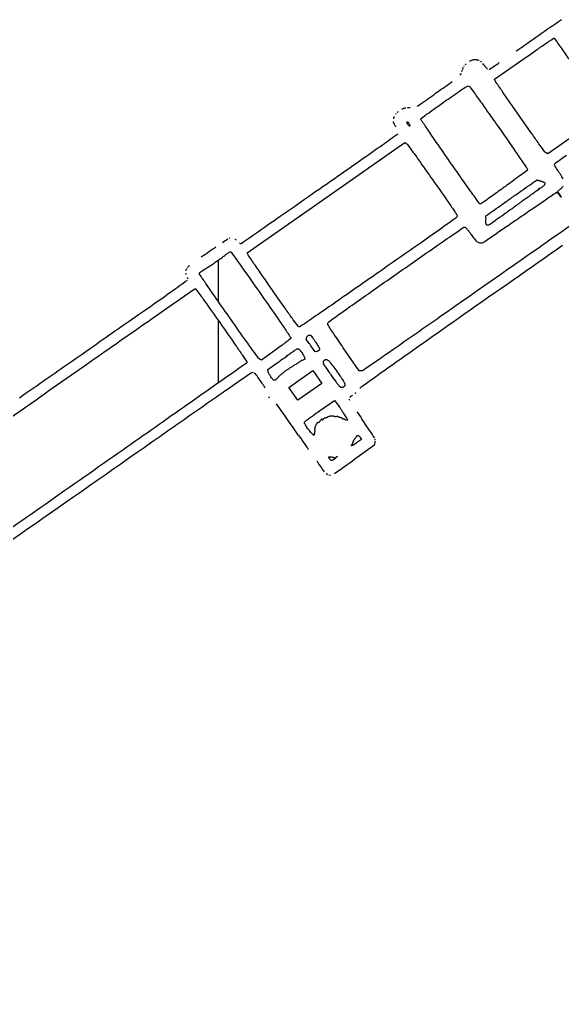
# Model space of a CAD drawing. Header units: metres. Extents: x 26.3 to 44.2, y 14.4 to 19.6.
# Drawn here: x 34.0247 to 34.1584, y 15.413 to 15.6517 of the extents above; entities that cross this region are included whole.
import ezdxf

# ---------------------------------------------------------------- set-up
doc = ezdxf.new("R2010")
doc.units = ezdxf.units.M
doc.header["$MEASUREMENT"] = 0
doc.layers.add('hatching', color=51, linetype='Continuous')
doc.layers.add('Suspensions', color=6, linetype='Continuous')
pattern_1 = [(45, (7.174995, 5.8707), (-0.026516504, 0.026516504), []), (45, (7.192673, 5.8707), (-0.026516504, 0.026516504), [])]

msp = doc.modelspace()

# ---------------------------------------------------------------- hatches: boundary and pattern name
at = {"layer": 'hatching'}
h = msp.add_hatch(dxfattribs=at)
h.set_pattern_fill('ANSI32', color=51, scale=0.1)
h.set_pattern_definition(pattern_1)
h.paths.add_polyline_path([(34.83015, 15.5686), (34.47668, 15.21514), (33.99135, 15.21514), (33.85718, 15.40428, 0.000349), (33.85296, 15.40138, 0.00041), (33.84795, 15.39792, 0.00034), (33.84263, 15.39425, 0.000464), (33.83572, 15.38945, 0.002575), (33.83202, 15.38684, 0.00077), (33.82947, 15.38503, 0.257218), (33.82937, 15.38482, 0.124229), (33.82942, 15.38466, 0.002462), (33.82987, 15.38394, 0.005713), (33.83041, 15.3831, 0.003785), (33.83105, 15.38216, -0.002604), (33.83201, 15.38074, -0.02752), (33.83259, 15.37972, -0.167806), (33.83269, 15.37904, -0.044151), (33.83253, 15.37847, -0.071581), (33.8322, 15.37785, -0.042113), (33.83158, 15.37727, -0.014497), (33.83072, 15.37662, -0.001785), (33.82878, 15.37526, -0.003366), (33.82744, 15.37434, -0.005676), (33.8263, 15.37359, -0.004408), (33.82518, 15.37288, -0.052535), (33.82476, 15.37285, 0.154158), (33.82537, 15.373, 0.003654), (33.8263, 15.37359, 0.005676), (33.82744, 15.37434, 0.003366), (33.82878, 15.37526, 0.001785), (33.83072, 15.37662, 0.014497), (33.83158, 15.37727, 0.032585), (33.83207, 15.37771, 0.087625), (33.83245, 15.37826, 0.031217), (33.8326, 15.37869, 0.022368), (33.83268, 15.37898, 0.046097), (33.8327, 15.37922, 0.126763), (33.83261, 15.37973, 0.027544), (33.83201, 15.38074, 0.002604), (33.83105, 15.38216, -0.003785), (33.83041, 15.3831, -0.005713), (33.82987, 15.38394, -0.003245), (33.82928, 15.38489, -0.000828), (33.83202, 15.38684, -0.002575), (33.83572, 15.38945, -0.000473), (33.84277, 15.39434, -0.000331), (33.84795, 15.39792, -0.00041), (33.85296, 15.40138, -0.000349), (33.85718, 15.40428), (33.86847, 15.41204, 0.000296), (33.87694, 15.41791, 0.000215), (33.88635, 15.42445, -0.000067), (33.89608, 15.43121, -0.000075), (33.90545, 15.43773, -0.000069), (33.91345, 15.44329, -0.000393), (33.9177, 15.44623, 0.000561), (33.92153, 15.44889, 0.000163), (33.92716, 15.4528, 0.000174), (33.93391, 15.4575, 0.000183), (33.94027, 15.46195, -0.000484), (33.94806, 15.46738, -0.002093), (33.95271, 15.47058, -0.002791), (33.95577, 15.47264, -0.020457), (33.95727, 15.47356, -0.005695), (33.95829, 15.47411, -0.005141), (33.95921, 15.47457, 0.14891), (33.95941, 15.47461, 0.004081), (33.95986, 15.47484, 0.007079), (33.96039, 15.47513, 0.004925), (33.96098, 15.47547, -0.002707), (33.96159, 15.47583, -0.003141), (33.96217, 15.47616, -0.003528), (33.9628, 15.47651, 0.002296), (33.9631, 15.47665, 0.00183), (33.96358, 15.47687, 0.002025), (33.96385, 15.477, -0.00681), (33.96453, 15.4773, 0.029811), (33.96478, 15.47742, 0.007394), (33.96546, 15.4778, 0.005445), (33.96608, 15.47816, -0.003303), (33.96659, 15.47847, -0.002022), (33.9672, 15.47883, -0.002844), (33.96805, 15.47932, -0.002719), (33.96881, 15.47973, -0.001098), (33.96939, 15.48004, -0.001743), (33.97031, 15.48053, 0.005805), (33.97096, 15.48088, 0.001859), (33.97165, 15.48125, 0.001853), (33.97239, 15.48166, 0.002362), (33.97306, 15.48204, -0.000651), (33.97375, 15.48244, -0.000439), (33.97454, 15.48289, -0.000442), (33.97531, 15.48332, -0.000876), (33.97592, 15.48367, 0.000921), (33.97648, 15.48398, 0.000703), (33.97709, 15.48433, 0.000706), (33.97766, 15.48466, 0.002317), (33.97826, 15.485, -0.001618), (33.97909, 15.48547, -0.001109), (33.9797, 15.48582, -0.00146), (33.98026, 15.48613, 0.009709), (33.98079, 15.48643, 0.01004), (33.9813, 15.48675, 0.009817), (33.98172, 15.48704, 0.042259), (33.98196, 15.48724, 0.046075), (33.98233, 15.48769, 0.026737), (33.98246, 15.48787, -0.024617), (33.98216, 15.48747, -0.038479), (33.98183, 15.48712, -0.012225), (33.9813, 15.48675, -0.01004), (33.98079, 15.48643, -0.009709), (33.98026, 15.48613, 0.00146), (33.9797, 15.48582, 0.001109), (33.97909, 15.48547, 0.001109), (33.97852, 15.48515, 0.003499), (33.97795, 15.48482, -0.001055), (33.97709, 15.48433, -0.000703), (33.97648, 15.48398, -0.000921), (33.97592, 15.48367, 0.000876), (33.97531, 15.48332, 0.000429), (33.97456, 15.4829, 0.000452), (33.97375, 15.48244, 0.000651), (33.97306, 15.48204, -0.002362), (33.97239, 15.48166, -0.001853), (33.97165, 15.48125, -0.002671), (33.97066, 15.48071, 0.002826), (33.96997, 15.48035, 0.001076), (33.96941, 15.48005, 0.001124), (33.96881, 15.47973, 0.00179), (33.96831, 15.47946, 0.003609), (33.96781, 15.47918, 0.001992), (33.96721, 15.47884, 0.002056), (33.96659, 15.47847, 0.003303), (33.96608, 15.47816, -0.005445), (33.96546, 15.4778, -0.008579), (33.96467, 15.47736, 0.011278), (33.96423, 15.47717, 0.005454), (33.96391, 15.47702, -0.002923), (33.96313, 15.47666, -0.00163), (33.96292, 15.47656, 0.018769), (33.96267, 15.47644, 0.002802), (33.96217, 15.47616, 0.003141), (33.96159, 15.47583, 0.002707), (33.96098, 15.47547, -0.006998), (33.96014, 15.47499, -0.007297), (33.95933, 15.47457, 0.141926), (33.95914, 15.47453, 0.00296), (33.9586, 15.47427, 0.005802), (33.95798, 15.47394, 0.003957), (33.95727, 15.47356, 0.020457), (33.95577, 15.47264, 0.002791), (33.95271, 15.47058, 0.002093), (33.94806, 15.46738, 0.000484), (33.94027, 15.46195, -0.000187), (33.93377, 15.45741, -0.000166), (33.92737, 15.45295, -0.000169), (33.92153, 15.44889, -0.000561), (33.9177, 15.44623, 0.000393), (33.91345, 15.44329, 0.000069), (33.90545, 15.43773, 0.000075), (33.89608, 15.43121, 0.000067), (33.88635, 15.42445, -0.000215), (33.87694, 15.41791, -0.000297), (33.86844, 15.41202, -0.000078), (33.86543, 15.40993), (33.99482, 15.22514), (34.47387, 15.22514), (34.82675, 15.57801, 0.000071), (34.8223, 15.5903, 0.001775), (34.81945, 15.59806, 0.0008), (34.81772, 15.60271, 0.341344), (34.8174, 15.60292, 0.014889), (34.81706, 15.60288, -0.028309), (34.81764, 15.60293, -0.000838), (34.81945, 15.59806, -0.001775), (34.8223, 15.5903, -0.000126)])
h = msp.add_hatch(dxfattribs=at)
h.set_pattern_fill('ANSI32', color=256, scale=0.1)
h.set_pattern_definition(pattern_1)
h.paths.add_polyline_path([(34.83015, 15.5686), (34.47668, 15.21514), (33.99135, 15.21514), (33.85718, 15.40428, 0.000349), (33.85296, 15.40138, 0.00041), (33.84795, 15.39792, 0.00034), (33.84263, 15.39425, 0.000464), (33.83572, 15.38945, 0.002575), (33.83202, 15.38684, 0.00077), (33.82947, 15.38503, 0.257218), (33.82937, 15.38482, 0.124229), (33.82942, 15.38466, 0.002462), (33.82987, 15.38394, 0.005713), (33.83041, 15.3831, 0.003785), (33.83105, 15.38216, -0.002604), (33.83201, 15.38074, -0.019156), (33.83244, 15.38004, -0.052985), (33.83269, 15.37946, -0.094503), (33.83268, 15.37898, -0.039356), (33.83253, 15.37847, -0.071581), (33.8322, 15.37785, -0.042113), (33.83158, 15.37727, -0.014497), (33.83072, 15.37662, -0.001785), (33.82878, 15.37526, -0.003366), (33.82744, 15.37434, -0.005676), (33.8263, 15.37359, -0.004408), (33.82518, 15.37288, -0.052535), (33.82476, 15.37285, 0.154158), (33.82537, 15.373, 0.003654), (33.8263, 15.37359, 0.005676), (33.82744, 15.37434, 0.003366), (33.82878, 15.37526, 0.001785), (33.83072, 15.37662, 0.014497), (33.83158, 15.37727, 0.032585), (33.83207, 15.37771, 0.087625), (33.83245, 15.37826, 0.031217), (33.8326, 15.37869, 0.022368), (33.83268, 15.37898, 0.046097), (33.8327, 15.37922, 0.091597), (33.83264, 15.37959, 0.041737), (33.83244, 15.38004, 0.019156), (33.83201, 15.38074, 0.002604), (33.83105, 15.38216, -0.003785), (33.83041, 15.3831, -0.005713), (33.82987, 15.38394, -0.003245), (33.82928, 15.38489, -0.000828), (33.83202, 15.38684, -0.002575), (33.83572, 15.38945, -0.000473), (33.84277, 15.39434, -0.000331), (33.84795, 15.39792, -0.00041), (33.85296, 15.40138, -0.000349), (33.85718, 15.40428), (33.86847, 15.41204, 0.000296), (33.87694, 15.41791, 0.000215), (33.88635, 15.42445, -0.000067), (33.89608, 15.43121, -0.000075), (33.90545, 15.43773, -0.000069), (33.91345, 15.44329, -0.000393), (33.9177, 15.44623, 0.000561), (33.92153, 15.44889, 0.000163), (33.92716, 15.4528, 0.000174), (33.93391, 15.4575, 0.000183), (33.94027, 15.46195, -0.000484), (33.94806, 15.46738, -0.002093), (33.95271, 15.47058, -0.002791), (33.95577, 15.47264, -0.020457), (33.95727, 15.47356, -0.003957), (33.95798, 15.47394, -0.005802), (33.9586, 15.47427, -0.003387), (33.95921, 15.47457, 0.14891), (33.95941, 15.47461, 0.004081), (33.95986, 15.47484, 0.007079), (33.96039, 15.47513, 0.004925), (33.96098, 15.47547, -0.002707), (33.96159, 15.47583, -0.003141), (33.96217, 15.47616, -0.003528), (33.9628, 15.47651, 0.002296), (33.9631, 15.47665, 0.00183), (33.96358, 15.47687, 0.002025), (33.96385, 15.477, -0.005508), (33.9644, 15.47725, -0.004439), (33.96458, 15.47732, 0.024621), (33.96478, 15.47742, 0.004188), (33.96517, 15.47763, 0.004588), (33.96562, 15.47789, 0.004064), (33.96608, 15.47816, -0.003303), (33.96659, 15.47847, -0.002022), (33.9672, 15.47883, -0.002844), (33.96805, 15.47932, -0.002719), (33.96881, 15.47973, -0.001098), (33.96939, 15.48004, -0.001102), (33.96997, 15.48035, -0.001969), (33.97045, 15.4806, 0.004556), (33.97096, 15.48088, 0.001859), (33.97165, 15.48125, 0.001853), (33.97239, 15.48166, 0.002362), (33.97306, 15.48204, -0.000651), (33.97375, 15.48244, -0.000439), (33.97454, 15.48289, -0.000442), (33.97531, 15.48332, -0.000876), (33.97592, 15.48367, 0.000921), (33.97648, 15.48398, 0.000703), (33.97709, 15.48433, 0.000706), (33.97766, 15.48466, 0.002317), (33.97826, 15.485, -0.001618), (33.97909, 15.48547, -0.001109), (33.9797, 15.48582, -0.00146), (33.98026, 15.48613, 0.009709), (33.98079, 15.48643, 0.01004), (33.9813, 15.48675, 0.009817), (33.98172, 15.48704, 0.054555), (33.98202, 15.48731, 0.020847), (33.9823, 15.48765, 0.013446), (33.98246, 15.48787, 0.025914), (33.98258, 15.48806, 0.032694), (33.98266, 15.48824, 0.060645), (33.98276, 15.48864, 0.064017), (33.98276, 15.48878, 0.063014), (33.98272, 15.48895, 0.018432), (33.98247, 15.48951, 0.012731), (33.98221, 15.49001, -0.017718), (33.98189, 15.49068, -0.156176), (33.98182, 15.49123, -0.025958), (33.98217, 15.49159, -0.016444), (33.98245, 15.49183, -0.014998), (33.98276, 15.49206, 0.013397), (33.98318, 15.49237, 0.063175), (33.98339, 15.49259, 0.069112), (33.98352, 15.49293, -0.148919), (33.98339, 15.49259, -0.063174), (33.98318, 15.49237, -0.013397), (33.98276, 15.49206, 0.014998), (33.98245, 15.49183, 0.016444), (33.98217, 15.49159, 0.016063), (33.98195, 15.49138, 0.075491), (33.98184, 15.49123, 0.174615), (33.9818, 15.49097, 0.061513), (33.98197, 15.49048, 0.012602), (33.98221, 15.49001, -0.01273), (33.98247, 15.48951, -0.023292), (33.98278, 15.4888, -0.053069), (33.98272, 15.48845, -0.067368), (33.98258, 15.48806, -0.025916), (33.98246, 15.48787, -0.024617), (33.98216, 15.48747, -0.038479), (33.98183, 15.48712, -0.012225), (33.9813, 15.48675, -0.01004), (33.98079, 15.48643, -0.009709), (33.98026, 15.48613, 0.00146), (33.9797, 15.48582, 0.001109), (33.97909, 15.48547, 0.001109), (33.97852, 15.48515, 0.002611), (33.97809, 15.48491, -0.001665), (33.97766, 15.48466, -0.000706), (33.97709, 15.48433, -0.000703), (33.97648, 15.48398, -0.000921), (33.97592, 15.48367, 0.000876), (33.97531, 15.48332, 0.000429), (33.97456, 15.4829, 0.000452), (33.97375, 15.48244, 0.000651), (33.97306, 15.48204, -0.002362), (33.97239, 15.48166, -0.001853), (33.97165, 15.48125, -0.001859), (33.97096, 15.48088, -0.004556), (33.97045, 15.4806, 0.001969), (33.96997, 15.48035, 0.001076), (33.96941, 15.48005, 0.001124), (33.96881, 15.47973, 0.00179), (33.96831, 15.47946, 0.003609), (33.96781, 15.47918, 0.001992), (33.96721, 15.47884, 0.002056), (33.96659, 15.47847, 0.003303), (33.96608, 15.47816, -0.004064), (33.96562, 15.47789, -0.004588), (33.96517, 15.47763, -0.005373), (33.96467, 15.47736, 0.011278), (33.96423, 15.47717, 0.005502), (33.96391, 15.47702, -0.002942), (33.96419, 15.47715, 0.002194), (33.96397, 15.47705, 0.004251), (33.96372, 15.47694, -0.002226), (33.96313, 15.47666, -0.00163), (33.96292, 15.47656, 0.018769), (33.96267, 15.47644, 0.002802), (33.96217, 15.47616, 0.003141), (33.96159, 15.47583, 0.002707), (33.96098, 15.47547, -0.006998), (33.96014, 15.47499, -0.007297), (33.95933, 15.47457, 0.141926), (33.95914, 15.47453, 0.00296), (33.9586, 15.47427, 0.005802), (33.95798, 15.47394, 0.003957), (33.95727, 15.47356, 0.020457), (33.95577, 15.47264, 0.002791), (33.95271, 15.47058, 0.002093), (33.94806, 15.46738, 0.000484), (33.94027, 15.46195, -0.000187), (33.93377, 15.45741, -0.000166), (33.92737, 15.45295, -0.000169), (33.92153, 15.44889, -0.000561), (33.9177, 15.44623, 0.000393), (33.91345, 15.44329, 0.000069), (33.90545, 15.43773, 0.000075), (33.89608, 15.43121, 0.000067), (33.88635, 15.42445, -0.000215), (33.87694, 15.41791, -0.000297), (33.86844, 15.41202, -0.000078), (33.86543, 15.40993), (33.99482, 15.22514), (34.47387, 15.22514), (34.82675, 15.57801, 0.000071), (34.8223, 15.5903, 0.001775), (34.81945, 15.59806, 0.0008), (34.81772, 15.60271, 0.338113), (34.81741, 15.60292, 0.016932), (34.81706, 15.60288, 0.018641), (34.81668, 15.60281, -0.026375), (34.81728, 15.60291, -0.087993), (34.81766, 15.60288, -0.000829), (34.81945, 15.59806, -0.001775), (34.8223, 15.5903, -0.000126)])
h = msp.add_hatch(dxfattribs=at)
h.set_pattern_fill('ANSI32', color=51, scale=0.1)
h.set_pattern_definition(pattern_1)
h.paths.add_polyline_path([(34.83015, 15.5686), (34.47668, 15.21514), (33.99135, 15.21514), (33.85718, 15.40428), (33.86847, 15.41204, 0.000296), (33.87694, 15.41791, 0.000215), (33.88635, 15.42445, -0.000067), (33.89608, 15.43121, -0.000075), (33.90545, 15.43773, -0.000069), (33.91345, 15.44329, -0.000393), (33.9177, 15.44623, 0.000561), (33.92153, 15.44889, 0.000169), (33.92737, 15.45295, 0.000169), (33.93391, 15.4575, 0.000183), (33.94027, 15.46195, -0.000484), (33.94806, 15.46738, -0.002093), (33.95271, 15.47058, -0.002791), (33.95577, 15.47264, -0.020457), (33.95727, 15.47356, -0.003957), (33.95798, 15.47394, -0.005802), (33.9586, 15.47427, -0.003387), (33.95921, 15.47457, 0.14891), (33.95941, 15.47461, 0.004081), (33.95986, 15.47484, 0.007079), (33.96039, 15.47513, 0.004925), (33.96098, 15.47547, -0.002707), (33.96159, 15.47583, -0.003141), (33.96217, 15.47616, -0.003528), (33.9628, 15.47651, 0.002436), (33.96312, 15.47665, 0.000881), (33.96335, 15.47676, 0.00088), (33.96358, 15.47687, 0.002025), (33.96385, 15.477, -0.003436), (33.96419, 15.47715, -0.003526), (33.96453, 15.4773, 0.029502), (33.96478, 15.47742, 0.004188), (33.96517, 15.47763, 0.004588), (33.96562, 15.47789, 0.004064), (33.96608, 15.47816, -0.003303), (33.96659, 15.47847, -0.002022), (33.9672, 15.47883, -0.002027), (33.96781, 15.47918, -0.003609), (33.96831, 15.47946, -0.00179), (33.96881, 15.47973, -0.001098), (33.96939, 15.48004, -0.001102), (33.96997, 15.48035, -0.001969), (33.97045, 15.4806, 0.004556), (33.97096, 15.48088, 0.001859), (33.97165, 15.48125, 0.001853), (33.97239, 15.48166, 0.002362), (33.97306, 15.48204, -0.000651), (33.97375, 15.48244, -0.000439), (33.97454, 15.48289, -0.000442), (33.97531, 15.48332, -0.000876), (33.97592, 15.48367, 0.000921), (33.97648, 15.48398, 0.000703), (33.97709, 15.48433, 0.000706), (33.97766, 15.48466, 0.001665), (33.97809, 15.48491, -0.002611), (33.97852, 15.48515, -0.001109), (33.97909, 15.48547, -0.001109), (33.9797, 15.48582, -0.00146), (33.98026, 15.48613, 0.009709), (33.98079, 15.48643, 0.01004), (33.9813, 15.48675, 0.009817), (33.98172, 15.48704, 0.054555), (33.98202, 15.48731, 0.020847), (33.9823, 15.48765, 0.013446), (33.98246, 15.48787, 0.025914), (33.98258, 15.48806, 0.032694), (33.98266, 15.48824, 0.060645), (33.98276, 15.48864, 0.064017), (33.98276, 15.48878, 0.063014), (33.98272, 15.48895, 0.010291), (33.98258, 15.48927, 0.011205), (33.98241, 15.48964, 0.009664), (33.98221, 15.49001, -0.017718), (33.98189, 15.49068, -0.156176), (33.98182, 15.49123, -0.025958), (33.98217, 15.49159, -0.016444), (33.98245, 15.49183, -0.014998), (33.98276, 15.49206, 0.013397), (33.98318, 15.49237, 0.063174), (33.98339, 15.49259, 0.134136), (33.98352, 15.4929, 0.103336), (33.98353, 15.49333, 0.040104), (33.9834, 15.49385, 0.039927), (33.98322, 15.49428, -0.017106), (33.98309, 15.49456, -0.017844), (33.98298, 15.49485, -0.021304), (33.98289, 15.49516, -0.310505), (33.98305, 15.49559, -0.00019), (33.99074, 15.50103, -0.00093), (34.00284, 15.50954, -0.000089), (34.03236, 15.53022, -0.00008), (34.06309, 15.55172, -0.001023), (34.07464, 15.55977, -0.000344), (34.08174, 15.56469, -0.242516), (34.08244, 15.56478, -0.086832), (34.08281, 15.56448, -0.026389), (34.0832, 15.56399, -0.002861), (34.08403, 15.56282, -0.003192), (34.08486, 15.56163, -0.026527), (34.0852, 15.56106, -0.059195), (34.08535, 15.56067, -0.065955), (34.0854, 15.56026, 0.040665), (34.08542, 15.55996, 0.046131), (34.08549, 15.55968, 0.062443), (34.08568, 15.55931, 0.074283), (34.0861, 15.55881, 0.052921), (34.08649, 15.55852, 0.046615), (34.08674, 15.5584, -0.13004), (34.08723, 15.55807, -0.018834), (34.08798, 15.55713, -0.006988), (34.08933, 15.55525, -0.000394), (34.09344, 15.54936, 0.001083), (34.09583, 15.54593, 0.001678), (34.09791, 15.54299, 0.000492), (34.09972, 15.54044, 0.054291), (34.1, 15.54013, 0.043904), (34.1002, 15.53998, 0.025067), (34.10047, 15.53983, 0.024876), (34.10075, 15.53971, 0.037451), (34.101, 15.53964, 0.038153), (34.10128, 15.5396, 0.047833), (34.10154, 15.53961, 0.051929), (34.10178, 15.53967, 0.06215), (34.10198, 15.53977, 0.007103), (34.10226, 15.53997, 0.000137), (34.1037, 15.54099, 0.000331), (34.10538, 15.54219, 0.000222), (34.1073, 15.54357), (34.11223, 15.5471), (34.11228, 15.54774, 0.012958), (34.1123, 15.548, 0.014895), (34.1123, 15.54824, 0.014044), (34.11229, 15.54845, 0.129421), (34.11223, 15.54863, 0.000235), (34.11128, 15.55004, 0.001065), (34.11025, 15.55157, 0.000673), (34.10903, 15.55335, -0.002341), (34.10779, 15.55519, -0.003964), (34.10677, 15.55674, -0.001413), (34.10593, 15.55806, -0.112665), (34.10584, 15.55829, -0.122281), (34.10592, 15.55857, 0.318202), (34.10589, 15.55811, 0.001473), (34.10677, 15.55674, 0.003964), (34.10779, 15.55519, 0.002341), (34.10903, 15.55335, -0.000673), (34.11025, 15.55157, -0.001065), (34.11128, 15.55004, -0.000246), (34.11228, 15.54856, -0.021718), (34.1123, 15.54824, -0.014895), (34.1123, 15.548, -0.012958), (34.11228, 15.54774), (34.11223, 15.5471), (34.1073, 15.54357, -0.000222), (34.10538, 15.54219, -0.000331), (34.1037, 15.54099, -0.000137), (34.10226, 15.53997, -0.008639), (34.10192, 15.53973, -0.085171), (34.10154, 15.53961, -0.047833), (34.10128, 15.5396, -0.06668), (34.1008, 15.53969, -0.029547), (34.10047, 15.53983, -0.033679), (34.10012, 15.54004, -0.07329), (34.09972, 15.54044, -0.000492), (34.09791, 15.54299, -0.001678), (34.09583, 15.54593, -0.001083), (34.09344, 15.54936, 0.000394), (34.08933, 15.55525, 0.006988), (34.08798, 15.55713, 0.018834), (34.08723, 15.55807, 0.147461), (34.08667, 15.55843, -0.053779), (34.08624, 15.55869, -0.031882), (34.086, 15.5589, -0.035238), (34.0858, 15.55913, -0.032072), (34.08562, 15.55941, -0.06885), (34.08545, 15.55984, -0.056988), (34.0854, 15.56026, 0.065955), (34.08535, 15.56067, 0.059195), (34.0852, 15.56106, 0.026527), (34.08486, 15.56163, 0.003192), (34.08403, 15.56282, 0.002861), (34.0832, 15.56399, 0.026389), (34.08281, 15.56448, 0.066664), (34.08253, 15.56472, 0.120439), (34.08225, 15.56482, 0.177396), (34.08174, 15.56469, 0.000344), (34.07464, 15.55977, 0.001023), (34.06309, 15.55172, 0.00008), (34.03236, 15.53022, 0.000089), (34.00284, 15.50954, 0.00093), (33.99074, 15.50103, 0.00019), (33.98305, 15.49559, 0.313491), (33.98288, 15.49516, 0.021318), (33.98298, 15.49485, 0.017844), (33.98309, 15.49456, 0.017106), (33.98322, 15.49428, -0.02832), (33.98336, 15.49398, -0.023414), (33.98346, 15.49364, -0.030523), (33.98355, 15.49325, -0.105172), (33.98346, 15.49269, -0.089468), (33.98318, 15.49237, -0.013397), (33.98276, 15.49206, 0.014998), (33.98245, 15.49183, 0.016444), (33.98217, 15.49159, 0.016063), (33.98195, 15.49138, 0.075491), (33.98184, 15.49123, 0.174615), (33.9818, 15.49097, 0.061513), (33.98197, 15.49048, 0.012602), (33.98221, 15.49001, -0.009664), (33.98241, 15.48964, -0.011205), (33.98258, 15.48927, -0.01515), (33.98278, 15.4888, -0.053069), (33.98272, 15.48845, -0.067368), (33.98258, 15.48806, -0.025916), (33.98246, 15.48787, -0.013446), (33.9823, 15.48765, -0.020842), (33.98202, 15.48731, -0.054515), (33.98172, 15.48704, -0.009817), (33.9813, 15.48675, -0.01004), (33.98079, 15.48643, -0.009709), (33.98026, 15.48613, 0.00146), (33.9797, 15.48582, 0.001109), (33.97909, 15.48547, 0.001109), (33.97852, 15.48515, 0.002611), (33.97809, 15.48491, -0.001665), (33.97766, 15.48466, -0.000706), (33.97709, 15.48433, -0.000703), (33.97648, 15.48398, -0.000921), (33.97592, 15.48367, 0.000876), (33.97531, 15.48332, 0.000429), (33.97456, 15.4829, 0.000452), (33.97375, 15.48244, 0.000651), (33.97306, 15.48204, -0.002362), (33.97239, 15.48166, -0.001853), (33.97165, 15.48125, -0.001859), (33.97096, 15.48088, -0.004556), (33.97045, 15.4806, 0.001969), (33.96997, 15.48035, 0.001076), (33.96941, 15.48005, 0.001124), (33.96881, 15.47973, 0.00179), (33.96831, 15.47946, 0.003609), (33.96781, 15.47918, 0.001992), (33.96721, 15.47884, 0.002056), (33.96659, 15.47847, 0.003303), (33.96608, 15.47816, -0.004064), (33.96562, 15.47789, -0.004588), (33.96517, 15.47763, -0.005373), (33.96467, 15.47736, 0.006785), (33.9644, 15.47725, 0.004056), (33.96401, 15.47707, 0.004949), (33.96372, 15.47694, -0.001408), (33.96335, 15.47676, -0.001487), (33.96296, 15.47658, 0.02136), (33.96267, 15.47644, 0.002802), (33.96217, 15.47616, 0.003141), (33.96159, 15.47583, 0.002707), (33.96098, 15.47547, -0.004925), (33.96039, 15.47513, -0.007079), (33.95986, 15.47484, -0.004746), (33.95933, 15.47457, 0.141926), (33.95914, 15.47453, 0.00296), (33.9586, 15.47427, 0.005802), (33.95798, 15.47394, 0.003957), (33.95727, 15.47356, 0.020457), (33.95577, 15.47264, 0.002791), (33.95271, 15.47058, 0.002093), (33.94806, 15.46738, 0.000484), (33.94027, 15.46195, -0.000187), (33.93377, 15.45741, -0.000166), (33.92737, 15.45295, -0.000169), (33.92153, 15.44889, -0.000561), (33.9177, 15.44623, 0.000393), (33.91345, 15.44329, 0.000069), (33.90545, 15.43773, 0.000075), (33.89608, 15.43121, 0.000067), (33.88635, 15.42445, -0.000215), (33.87694, 15.41791, -0.000297), (33.86844, 15.41202, -0.000078), (33.86543, 15.40993), (33.99482, 15.22514), (34.47387, 15.22514), (34.82675, 15.57801, -0.000055)])
h.paths.add_polyline_path([(33.86135, 15.40711, -0.003646), (33.85914, 15.40561, 0.000469), (33.85881, 15.40538), (33.85718, 15.40428, -0.002292), (33.85881, 15.40538)], flags=0)

# ---------------------------------------------------------------- linework, layer by layer
at = {"layer": 'Suspensions'}
for p, q in [((34.07367, 15.59247), (34.07367, 15.58232)), ((34.07367, 15.57762), (34.07367, 15.56225)), ((34.11223, 15.5471), (34.11228, 15.54774)), ((34.1073, 15.54357), (34.11223, 15.5471))]:
    msp.add_line(p, q, dxfattribs=at)
for points in [[(33.99762, 15.5363, -0.000105), (34.02352, 15.55444, -0.000166), (34.04046, 15.5663, -0.000276), (34.05476, 15.57629, -0.000009), (34.06771, 15.58533, -0.091432), (34.06791, 15.58541, -0.299413), (34.06816, 15.58532, -0.004576), (34.06914, 15.58401, -0.005091), (34.07074, 15.58179, -0.000512), (34.07449, 15.57645, -0.000626), (34.07792, 15.57153, -0.00419), (34.07961, 15.56907, -0.002185), (34.08069, 15.56745, -0.302879), (34.08068, 15.56722, -0.091468), (34.08056, 15.56709, -0.000005), (34.0661, 15.55694, -0.000212), (34.05014, 15.54574, -0.000128), (34.03121, 15.53247, -0.000139), (34.01227, 15.51921, -0.00023)], [(33.99626, 15.50802, -0.000009), (33.98179, 15.49792, -0.061218)], [(34.16187, 15.62368), (34.15475, 15.61867), (34.15437, 15.61888, -0.11114), (34.15403, 15.61916, -0.002703), (34.15282, 15.62081, -0.003795), (34.15106, 15.62328, -0.000793), (34.148, 15.62764, -0.000776), (34.1457, 15.63094, -0.001217), (34.14373, 15.63379, -0.000299), (34.14201, 15.63629, -0.04761), (34.14185, 15.63659), (34.14167, 15.63699), (34.14891, 15.64206, -0.000885), (34.15169, 15.644, -0.001455), (34.15405, 15.64563, -0.000121), (34.15618, 15.64709, -0.196355), (34.15626, 15.6471, -0.196425), (34.15634, 15.64706, -0.000079), (34.15819, 15.64446, -0.001177), (34.16025, 15.64157, -0.000714)], [(34.1862, 15.61909, -0.000094), (34.15763, 15.59908, -0.000087), (34.12823, 15.5785, -0.000997), (34.11662, 15.57041, -0.000349), (34.1094, 15.56542, -0.144555), (34.10883, 15.56523), (34.10836, 15.56521), (34.10444, 15.57093, -0.000746), (34.10199, 15.57451, -0.009445), (34.1011, 15.57587, -0.019877), (34.10066, 15.57664, -0.205241), (34.10063, 15.577, -0.155459), (34.10087, 15.57732, -0.001018), (34.10383, 15.57944, -0.002264), (34.10833, 15.58264, -0.000337), (34.11742, 15.58902, -0.000326), (34.12663, 15.59545, -0.002321), (34.13111, 15.59855, -0.000866), (34.13407, 15.60057, -0.219427), (34.13437, 15.60062, -0.140885), (34.13454, 15.60051, -0.010779), (34.13491, 15.6001, -0.012551), (34.13536, 15.59954, -0.006036), (34.13591, 15.59879, 0.003772), (34.13669, 15.59773, 0.031163), (34.13708, 15.59727, 0.064935), (34.1374, 15.59701, 0.051486), (34.13781, 15.59682, 0.031588), (34.13807, 15.59675, 0.033219), (34.13833, 15.59671, 0.035246), (34.13857, 15.59671, 0.110092), (34.13871, 15.59675, 0.025211), (34.13893, 15.59688, 0.000079), (34.14152, 15.59866, 0.00045), (34.14446, 15.60067, 0.000282), (34.14789, 15.60303, -0.000722), (34.15131, 15.60538, -0.001181), (34.15422, 15.60736, -0.000108), (34.15683, 15.60913, -0.135242), (34.15695, 15.60917, -0.198586), (34.15704, 15.60914, -0.019789), (34.1572, 15.60898, -0.022499), (34.15738, 15.60877, -0.01599), (34.15757, 15.60852, 0.012713), (34.15774, 15.60828, 0.026029), (34.1579, 15.60811, 0.037031), (34.15801, 15.60801, 0.563698), (34.15805, 15.60802, 0.162097), (34.15804, 15.60811, 0.016063), (34.15793, 15.6083, 0.018929), (34.15779, 15.60853, 0.013919), (34.15761, 15.60877), (34.15715, 15.60936), (34.15793, 15.61003, 0.01722), (34.15828, 15.61036, 0.031474), (34.15855, 15.61066, 0.038941)], [(34.16406, 15.62167, -0.000191), (34.17686, 15.63063, -0.00042)], [(34.15856, 15.61249, 0.005676), (34.15825, 15.613, 0.006051), (34.15787, 15.6136, 0.00551), (34.15747, 15.6142, -0.008286), (34.15708, 15.61479, -0.011078), (34.15675, 15.61534, -0.008442), (34.15649, 15.6158, -0.104223), (34.15643, 15.616, -0.259995), (34.15659, 15.61633, -0.001651), (34.15936, 15.61834, -0.00254)]]:
    msp.add_lwpolyline(points, format="xyb", dxfattribs=at)
for points in [[(34.14251, 15.62538, -0.000686), (34.14516, 15.62159, -0.00107), (34.14742, 15.61832, -0.000285), (34.14939, 15.61547, -0.038219), (34.1496, 15.6151, -0.026718), (34.14971, 15.61484, -0.101225), (34.14973, 15.61467, -0.149348), (34.14969, 15.61454, -0.084793), (34.14956, 15.61443, 0.011894), (34.14935, 15.61428, 0.000101), (34.14775, 15.61312, 0.000357), (34.14592, 15.61179, 0.00023), (34.14379, 15.61024, -0.001019), (34.14078, 15.60807, -0.006807), (34.13927, 15.607, -0.006152), (34.13831, 15.60636, -0.24495), (34.13806, 15.60634, -0.141734), (34.1379, 15.60647, -0.000232), (34.13583, 15.60937, -0.001732), (34.13348, 15.61269, -0.00099), (34.13067, 15.61671, -0.000757), (34.12733, 15.62151, -0.002612), (34.1252, 15.62464, -0.000648), (34.1236, 15.62701, -0.194219), (34.12355, 15.62723, -0.190653), (34.12367, 15.62742, -0.00186), (34.12495, 15.62837, -0.004561), (34.12669, 15.62962, -0.001416), (34.12932, 15.63148, -0.000648), (34.13304, 15.63408, -0.01024), (34.13433, 15.63494, -0.025541), (34.13503, 15.63533, -0.246691), (34.13536, 15.63533, -0.111167), (34.13559, 15.63513, -0.000548), (34.13739, 15.63262, -0.00219), (34.13959, 15.62953, -0.000939)], [(34.12065, 15.62599, -0.023432), (34.12075, 15.6258, -0.035907), (34.12081, 15.62562, -0.039875), (34.12083, 15.62548, -0.270815), (34.1208, 15.62542, -0.310292), (34.12074, 15.62542, -0.037075), (34.12062, 15.62551, -0.033799), (34.12048, 15.62566, -0.020986), (34.12033, 15.62585, -0.019623), (34.1202, 15.62605, -0.031739), (34.12011, 15.62623, -0.033516), (34.12006, 15.62638, -0.317955), (34.12008, 15.62644, -0.048747), (34.12013, 15.62646, -0.037773), (34.12019, 15.62648, -0.038841), (34.12024, 15.62649, -0.071185), (34.12029, 15.62649, -0.178966), (34.12034, 15.62646, -0.015681), (34.12044, 15.62634, -0.019011), (34.12055, 15.62618, -0.013625)], [(34.12638, 15.61231, -0.000559), (34.12995, 15.60722, -0.005111), (34.13148, 15.60499, -0.005496), (34.13237, 15.60364, -0.187907), (34.13244, 15.60327, -0.195215), (34.13222, 15.60292, -0.001315), (34.12929, 15.60081, -0.002358), (34.12452, 15.59744, -0.000237), (34.1131, 15.58947, -0.000312), (34.10292, 15.58237, -0.001821), (34.09755, 15.57866, -0.000488), (34.09385, 15.57613, -0.195897), (34.09355, 15.57606, -0.192031), (34.0933, 15.57622, -0.002225), (34.09213, 15.57781, -0.00402), (34.09041, 15.58021, -0.000732), (34.08727, 15.5847, -0.000573), (34.08496, 15.58802, -0.000884), (34.08297, 15.5909, -0.000266), (34.08124, 15.59341, -0.027573), (34.08103, 15.59376), (34.08077, 15.59425), (34.10015, 15.60782), (34.11954, 15.6214), (34.1199, 15.6212, -0.109652), (34.1202, 15.62094, -0.001709), (34.12156, 15.61909, -0.00327), (34.12343, 15.61649, -0.00087)], [(34.15403, 15.61124, -0.101275), (34.15398, 15.61109, -0.031875), (34.15385, 15.6109, -0.030366), (34.15366, 15.61071, -0.029403), (34.15346, 15.61053, -0.021182), (34.15323, 15.61037, -0.020208), (34.15299, 15.61023, -0.020632), (34.15276, 15.61013, -0.065014), (34.1526, 15.61008, 0.012303), (34.15244, 15.61006, 0.178436), (34.15239, 15.61003, 0.450909), (34.1524, 15.60999, 0.036266), (34.15249, 15.60994, -0.038199), (34.15258, 15.6099, -0.29532), (34.1526, 15.60986, -0.26973), (34.15257, 15.60983, -0.033909), (34.15247, 15.60979, 0.093458), (34.1523, 15.60972, 0.00039), (34.15063, 15.60852, 0.001913), (34.14873, 15.60716, 0.001203), (34.14652, 15.60555, -0.001337), (34.14429, 15.60394, -0.002009), (34.14234, 15.60254, -0.0008), (34.14066, 15.60135, -0.045571), (34.14033, 15.60116, -0.030964), (34.14008, 15.60106, -0.110373), (34.13992, 15.60105, -0.142533), (34.13978, 15.60111, -0.065738), (34.13965, 15.60125, -0.089135), (34.13958, 15.60141, -0.032638), (34.13953, 15.60167, -0.031106), (34.13951, 15.60196, -0.032426), (34.13953, 15.60224, 0.017806), (34.13955, 15.60252, 0.021803), (34.13956, 15.60277, 0.020933), (34.13954, 15.60299, 0.12515), (34.1395, 15.60309, -0.133235), (34.13948, 15.60317, -0.094592), (34.13948, 15.60326, -0.082613), (34.13953, 15.60335, -0.070558), (34.1396, 15.60342, -0.011771), (34.13977, 15.60355, -0.000056), (34.14158, 15.60482, -0.000261), (34.14362, 15.60627, -0.000165), (34.14601, 15.60796, -0.000709), (34.14839, 15.60963, -0.001196), (34.15039, 15.61102, -0.000082), (34.15217, 15.61226, -0.665658), (34.1522, 15.61225, 0.266081), (34.15221, 15.61221, 0.053608), (34.15226, 15.61217, 0.043619), (34.15235, 15.61214, 0.028158), (34.15245, 15.61211, -0.010143), (34.15258, 15.61208, -0.004496), (34.15274, 15.61204, -0.004448), (34.15292, 15.61199, -0.005984), (34.15308, 15.61194, -0.008622), (34.15324, 15.61189, -0.005425), (34.15343, 15.61182, -0.005445), (34.15362, 15.61175, -0.009937), (34.15376, 15.61169, -0.041808), (34.15392, 15.6116, -0.110723), (34.15401, 15.61151, -0.120319), (34.15404, 15.6114, -0.054195)], [(34.08422, 15.58401, -0.000731), (34.08765, 15.57909, -0.00252), (34.08986, 15.57588, -0.000498), (34.09152, 15.57343, -0.255935), (34.09154, 15.57326, -0.128111), (34.09145, 15.57314, -0.000896), (34.09043, 15.57237, -0.003384), (34.08927, 15.57149, -0.00215), (34.08789, 15.57048), (34.08433, 15.56788), (34.08394, 15.56807, -0.12309), (34.08359, 15.56835, -0.002414), (34.08221, 15.57023, -0.003431), (34.08014, 15.57312, -0.000592), (34.07626, 15.57862, -0.000691), (34.07272, 15.58367, -0.002817), (34.07059, 15.58676, -0.000857), (34.06907, 15.58901, -0.194865), (34.06901, 15.58925, -0.172735), (34.06911, 15.58942, -0.020012), (34.06945, 15.58969, -0.016267), (34.06999, 15.59006, -0.004681), (34.07085, 15.5906, 0.007839), (34.07168, 15.59112, 0.004276), (34.07267, 15.59178, 0.00426), (34.07367, 15.59247, 0.006755), (34.07451, 15.59308, -0.003582), (34.07524, 15.59362, -0.005224), (34.07589, 15.59408, -0.002693), (34.07644, 15.59446, -0.087806), (34.07659, 15.59452, -0.304152), (34.0768, 15.59445, -0.001686), (34.07814, 15.59262, -0.003625), (34.08016, 15.58979, -0.000525)], [(34.09767, 15.57224, -0.003973), (34.09827, 15.57134, -0.032411), (34.09851, 15.57091, -0.081992), (34.09859, 15.57064, -0.166841), (34.09855, 15.57042, -0.073144), (34.09845, 15.5703, -0.042016), (34.0983, 15.57019, -0.039591), (34.09813, 15.5701, -0.041203), (34.09794, 15.57003), (34.0975, 15.56992), (34.09647, 15.57139, 0.002025), (34.09607, 15.57196, 0.003111), (34.09572, 15.57245, 0.001054), (34.09541, 15.57287, 0.086852), (34.09535, 15.57292, -0.252107), (34.09533, 15.57297, -0.029738), (34.09534, 15.5731, -0.029852), (34.09537, 15.57326, -0.020072), (34.09542, 15.57344, -0.043631), (34.0955, 15.57364, -0.050065), (34.09562, 15.57381, -0.054506), (34.09576, 15.57394, -0.076531), (34.09591, 15.57402, -0.059682), (34.09605, 15.57405, -0.054157), (34.0962, 15.57405, -0.05764), (34.09633, 15.57402, -0.101092), (34.09643, 15.57397, -0.049381), (34.09655, 15.57383, -0.002751), (34.09688, 15.57339, -0.004222), (34.09726, 15.57285, -0.003077)], [(34.09422, 15.56972, -0.013419), (34.0945, 15.5693, -0.016674), (34.09473, 15.56889, -0.015871), (34.09491, 15.56855, -0.093875), (34.09495, 15.56835, -0.051204), (34.09495, 15.56819, -0.107227), (34.0949, 15.56807, -0.1274), (34.09482, 15.568, -0.089598), (34.0947, 15.56796, 0.092042), (34.09453, 15.56791, 0.004738), (34.09401, 15.56762, 0.007403), (34.09339, 15.56726, 0.005294), (34.09272, 15.56684, 0.001166), (34.09202, 15.5664, 0.001299), (34.09136, 15.56597, 0.001198), (34.09079, 15.56561, 0.006825), (34.09049, 15.56541, 0.008202), (34.09024, 15.56523, 0.003272), (34.08991, 15.56497, 0.003237), (34.08955, 15.5647, 0.004072), (34.08922, 15.56443, 0.012542), (34.0889, 15.56416, 0.010507), (34.08858, 15.56386, 0.010645), (34.0883, 15.56358, 0.028437), (34.08811, 15.56336, -0.020485), (34.08793, 15.56313, -0.061752), (34.08778, 15.56299, -0.088546), (34.08763, 15.56293, -0.08259), (34.08747, 15.56292, -0.126518), (34.08731, 15.56297, -0.045439), (34.08711, 15.56313, -0.033602), (34.08689, 15.56338, -0.014672), (34.08662, 15.56374, -0.017858), (34.0864, 15.56408, -0.01621), (34.08619, 15.56445, -0.016473), (34.08603, 15.56479, -0.04901), (34.08595, 15.56504), (34.08584, 15.56554), (34.08819, 15.56721, 0.001151), (34.08917, 15.56792, 0.001029), (34.09019, 15.56865, 0.001031), (34.0911, 15.56932, 0.003214), (34.09171, 15.56977, -0.009806), (34.09218, 15.57012, -0.012609), (34.09263, 15.57041, -0.01047), (34.09302, 15.57064, -0.098978), (34.0932, 15.5707, -0.138902), (34.09339, 15.57067, -0.083055), (34.09359, 15.57054, -0.041152), (34.09383, 15.57026, -0.007837)], [(34.10438, 15.56286, -0.012572), (34.10456, 15.56254, -0.015773), (34.10472, 15.56223, -0.013979), (34.10483, 15.56196, -0.108042), (34.10485, 15.56183, -0.064201), (34.10483, 15.56173, -0.030602), (34.10478, 15.5616, -0.029719), (34.10471, 15.56147, -0.037158), (34.10463, 15.56136, -0.085616), (34.10452, 15.56127, -0.048159), (34.10436, 15.5612, -0.046228), (34.10419, 15.56116, -0.055733), (34.10402, 15.56115, -0.145651), (34.10371, 15.56127, -0.054072), (34.10338, 15.56159, -0.019547), (34.10287, 15.56225, -0.001701), (34.10163, 15.56398, -0.003068), (34.10086, 15.56508, -0.004415), (34.1002, 15.56606, -0.002393), (34.09965, 15.56689, -0.06845), (34.09954, 15.56713, -0.079431), (34.09952, 15.56728, -0.053414), (34.09954, 15.56746, -0.052604), (34.0996, 15.56764, -0.069275), (34.09969, 15.56778, -0.056909), (34.09983, 15.56791, -0.067533), (34.09999, 15.56799, -0.066889), (34.10016, 15.56803, -0.054353), (34.10035, 15.56803, -0.126977), (34.10064, 15.56791, -0.052962), (34.10095, 15.56764, -0.022409), (34.1014, 15.56708, -0.002699), (34.10233, 15.56582, -0.002742), (34.10296, 15.56494, -0.002908), (34.10358, 15.56406, -0.002771), (34.1041, 15.5633, -0.013322)], [(34.10405, 15.55549, 0.071526), (34.10408, 15.55543, 0.001121), (34.10429, 15.5551, 0.002949), (34.10454, 15.55471, 0.001947), (34.10483, 15.55427, -0.00803), (34.10516, 15.55376, -0.025144), (34.10536, 15.55341, -0.035041), (34.10546, 15.55317, -0.41767), (34.10541, 15.55309, -0.107551), (34.10533, 15.55308, -0.036082), (34.1052, 15.5531, -0.033952), (34.10506, 15.55315, -0.032846), (34.10492, 15.55322, 0.027037), (34.10479, 15.55329, 0.035723), (34.10466, 15.55334, 0.038659), (34.10456, 15.55336, 0.1874), (34.1045, 15.55334, -0.188428), (34.10445, 15.55333, -0.089067), (34.10439, 15.55335, -0.068885), (34.10433, 15.5534, -0.048885), (34.10427, 15.55347, 0.089731), (34.10419, 15.55355, 0.036054), (34.10406, 15.55362, 0.034216), (34.1039, 15.55369, 0.036632), (34.10374, 15.55373, -0.024054), (34.10357, 15.55377, -0.01873), (34.10339, 15.55382, -0.019089), (34.10323, 15.55389, -0.042909), (34.10311, 15.55396, 0.073158), (34.10301, 15.554, 0.064117), (34.10289, 15.55403, 0.066866), (34.10278, 15.55402, 0.097581), (34.10269, 15.55397, -0.060084), (34.1026, 15.55393, -0.078859), (34.10252, 15.55391, -0.097034), (34.10245, 15.55392, -0.158569), (34.1024, 15.55396, 0.172812), (34.10234, 15.55401, 0.02005), (34.10215, 15.55405, 0.022218), (34.10192, 15.55409, 0.016416), (34.10166, 15.55411, 0.036484), (34.10137, 15.5541, 0.026344), (34.10105, 15.55405, 0.026782), (34.10075, 15.55397, 0.050991), (34.10052, 15.55386, -0.015802), (34.10033, 15.55376, -0.016536), (34.10013, 15.55367, -0.016422), (34.09995, 15.55361, -0.067367), (34.09984, 15.55358, 0.094324), (34.09975, 15.55356, 0.040979), (34.09963, 15.55349, 0.038641), (34.09952, 15.5534, 0.041627), (34.09942, 15.5533, -0.019523), (34.09932, 15.55317, -0.153026), (34.09926, 15.55314, -0.377312), (34.09922, 15.55316, -0.075907), (34.0992, 15.55324, 0.080207), (34.09918, 15.55333, 0.361735), (34.09914, 15.55335, 0.15356), (34.09907, 15.55332, 0.021168), (34.09897, 15.5532, -0.000138), (34.09887, 15.55308, -0.000085), (34.09875, 15.55294, -0.000085), (34.09864, 15.5528, -0.000152), (34.09855, 15.55268, -0.045861), (34.09846, 15.55259, -0.078902), (34.09838, 15.55254, -0.11879), (34.0983, 15.55253, -0.222573), (34.09825, 15.55256, 0.398645), (34.09819, 15.55257, 0.058537), (34.09809, 15.55249, 0.039835), (34.09796, 15.55234, 0.020317), (34.09782, 15.55213, 0.019641), (34.09769, 15.55188, 0.015895), (34.09756, 15.55161, 0.016184), (34.09747, 15.55135, 0.039417), (34.09741, 15.55115, 0.017502), (34.09739, 15.55098, 0.022038), (34.09738, 15.55083, 0.02087), (34.09738, 15.5507, 0.136792), (34.09741, 15.55064, -0.1648), (34.09743, 15.55058, -0.013428), (34.09741, 15.5504, -0.016909), (34.09738, 15.55018, -0.01218), (34.09734, 15.54993), (34.0972, 15.54931), (34.0969, 15.54956, -0.04574), (34.09674, 15.54972, -0.00657), (34.09644, 15.55009, -0.007413), (34.09609, 15.55053, -0.006273), (34.09574, 15.55101, -0.00936), (34.09541, 15.5515, -0.012452), (34.09513, 15.55195, -0.009777), (34.09491, 15.55233, -0.11202), (34.09487, 15.55249, -0.227107), (34.09497, 15.55272, -0.015284), (34.09553, 15.55319, -0.010911), (34.09651, 15.55393, -0.001576), (34.09855, 15.55537), (34.10224, 15.55797), (34.10314, 15.55678, -0.002057), (34.10348, 15.55631, -0.003148), (34.10377, 15.55591, -0.001106), (34.10402, 15.55555, -0.084232)], [(34.10862, 15.54883), (34.1089, 15.54834), (34.10772, 15.54752, -0.008838), (34.10724, 15.54719, -0.018119), (34.10684, 15.54696, -0.014064), (34.10654, 15.5468, -0.370082), (34.10645, 15.54682, -0.14991), (34.10644, 15.54688, -0.096583), (34.10645, 15.54695, -0.080314), (34.10649, 15.54702, -0.063357), (34.10656, 15.54709, 0.057014), (34.10664, 15.54715, 0.046673), (34.1067, 15.54724, 0.048472), (34.10674, 15.54733, 0.084369), (34.10676, 15.54741, -0.069248), (34.10677, 15.54752, -0.014082), (34.10683, 15.5477, -0.014594), (34.10691, 15.5479, -0.013223), (34.107, 15.54811, -0.017738), (34.10712, 15.54832, -0.015056), (34.10725, 15.54853, -0.015318), (34.10738, 15.54871, -0.040643), (34.10749, 15.54884, 0.024326), (34.10758, 15.54893, 0.024562), (34.10766, 15.54904, 0.025282), (34.10773, 15.54914, 0.084535), (34.10775, 15.54921, -0.171717), (34.10778, 15.54927, -0.082354), (34.10785, 15.54931, -0.066602), (34.10795, 15.54933, -0.050843), (34.10806, 15.54934, -0.111038), (34.10819, 15.54929, -0.052389), (34.10834, 15.54919, -0.044775), (34.10849, 15.54903, -0.032766)], [(34.10262, 15.54387, -0.020073), (34.10244, 15.54371, -0.014303), (34.10223, 15.54354, -0.014474), (34.10202, 15.54338, -0.029668), (34.10185, 15.54328, -0.046402), (34.10162, 15.54319, -0.172157), (34.10147, 15.5432, -0.12336), (34.10133, 15.5433, -0.019164), (34.10111, 15.54359), (34.10076, 15.54409), (34.10144, 15.54406, -0.022301), (34.1017, 15.54404, -0.034584), (34.10193, 15.54399, -0.037777), (34.10209, 15.54393, -0.280601), (34.10214, 15.54387, 0.365684), (34.10217, 15.54383, 0.092237), (34.10227, 15.54384, 0.05251), (34.10241, 15.54389, 0.026141), (34.10258, 15.54399), (34.10301, 15.54427)]]:
    msp.add_lwpolyline(points, format="xyb", close=True, dxfattribs=at)
at = {"layer": 'Suspensions', "linetype": 'ByBlock'}
msp.add_lwpolyline([(34.09693, 15.5653), (34.09916, 15.56212), (34.09326, 15.558), (34.09104, 15.56117)], close=True, dxfattribs=at)
at = {"layer": 'Suspensions'}
for centre, radius, start, end in [((25.40107, 28.16808), 15.27563, 304.927532, 304.97841), ((34.13742, 15.63734), 0.00441, 128.9644, 133.4029), ((34.13698, 15.63887), 0.00291, 114.1342, 122.4895), ((34.13674, 15.63943), 0.0023, 104.5224, 114.1342), ((34.13706, 15.63816), 0.00361, 97.6555, 104.5223), ((34.13692, 15.63919), 0.00257, 89.8681, 97.6555), ((34.13692, 15.6387), 0.00305, 83.0288, 89.8681), ((34.13695, 15.63896), 0.0028, 75.9409, 83.0291), ((34.13728, 15.64025), 0.00147, 64.442, 75.9403), ((34.13642, 15.63896), 0.00303, 46.6698, 53.8828), ((34.13285, 15.63575), 0.00783, 36.7267, 40.5285), ((34.14869, 15.64757), 0.01194, 216.7266, 218.8286), ((33.92903, 15.95492), 0.37975, 303.8129, 304.2644), ((34.13244, 15.63882), 0.00112, 314.0062, 340.4795), ((34.12719, 15.64055), 0.00665, 345.988, 348.269), ((34.13481, 15.63927), 0.00108, 163.091, 172.8952), ((34.13498, 15.63922), 0.00125, 154.341, 163.0911), ((34.13483, 15.63929), 0.00109, 145.1266, 154.341), ((34.13398, 15.64027), 0.000229, 329.6952, 348.8148), ((34.13413, 15.64024), 0.00007, 348.8156, 35.0006), ((34.14684, 15.64608), 0.00956, 218.8284, 221.3106), ((34.14635, 15.64566), 0.00892, 221.3109, 223.552), ((33.23748, 16.88295), 1.53381, 305.47512, 305.64196), ((33.08144, 17.10191), 1.80268, 305.32865, 305.4751), ((34.10312, 15.66047), 0.03588, 302.8857, 305.3287), ((34.11996, 15.62629), 0.0034, 137.1057, 142.6607), ((34.1187, 15.62769), 0.00152, 121.4985, 131.5008), ((34.1196, 15.62851), 0.00131, 111.6091, 123.7888), ((34.12008, 15.62728), 0.00263, 104.3783, 111.6087), ((34.1202, 15.62682), 0.0031, 97.6565, 104.3781), ((34.12042, 15.61933), 0.01059, 89.5254, 91.4255), ((34.1204, 15.61656), 0.01337, 87.9292, 89.5252), ((34.11794, 15.62674), 0.00125, 185.1447, 200.2783), ((34.12124, 15.626), 0.00465, 160.7288, 164.7006), ((34.11933, 15.62726), 0.00274, 200.2785, 209.5144), ((34.12139, 15.62595), 0.00481, 156.7898, 160.7284), ((34.13609, 15.63674), 0.02199, 209.5144, 211.5039), ((32.50731, 17.8848), 2.77616, 305.36435, 305.45992), ((33.56319, 16.39707), 0.95181, 304.96508, 305.36432), ((28.67331, 23.38962), 9.4845, 304.891268, 304.965065), ((29.31074, 22.47559), 8.37015, 304.829344, 304.891224), ((31.65991, 19.09927), 4.25698, 304.72663, 304.82931), ((-31.41704, 110.10374), 114.9842, 304.723142, 304.7265797), ((34.34617, 15.19104), 0.48816, 123.5978, 123.7894), ((34.07667, 15.59706), 0.000829, 100.2264, 114.5039), ((34.07562, 15.59397), 0.00426, 53.2183, 58.4029), ((34.30869, 15.24944), 0.41879, 124.2329, 124.5313), ((34.08226, 15.60111), 0.0055, 232.5395, 235.0265), ((34.07917, 15.59677), 0.000189, 273.2834, 304.7241), ((64.3254, -27.44763), 52.56244, 125.024507, 125.056822), ((34.30586, 15.25355), 0.41381, 124.5313, 124.8345), ((34.06817, 15.58918), 0.00258, 150.9715, 157.9766), ((34.06715, 15.5899), 0.00133, 132.5276, 143.8677), ((34.0685, 15.58843), 0.00333, 125.4989, 132.5278), ((34.06706, 15.58945), 0.00142, 187.3537, 198.8552), ((34.06738, 15.58949), 0.00174, 157.9767, 167.4073), ((34.06132, 15.58622), 0.00516, 20.6036, 23.1834), ((34.06514, 15.58766), 0.00108, 12.3805, 20.6035), ((33.16508, 16.85053), 1.5514, 305.32029, 305.50363), ((33.38903, 16.53447), 1.16405, 304.91346, 305.32026), ((7.85588, 53.117), 45.77596, 304.884629, 304.913506), ((38.35164, 9.56855), 7.3426, 125.056787, 125.194755), ((48.64422, -5.02499), 25.20061, 125.194711, 125.224046), ((25.27194, 28.1374), 15.32437, 304.83168, 304.884622), ((37.65127, 10.40324), 6.27551, 124.666806, 124.745645), ((34.08217, 15.56405), 0.000768, 84.4291, 124.6669), ((34.08178, 15.56356), 0.00138, 41.7032, 56.9589), ((34.07838, 15.56054), 0.00593, 35.6566, 41.7031), ((33.98096, 15.49064), 0.12583, 35, 35.6566), ((33.99096, 15.49765), 0.11362, 34.2695, 34.9999), ((34.07974, 15.55814), 0.00619, 28.1914, 34.2695), ((36.03451, 12.73416), 3.43877, 124.74564, 124.9801), ((34.11448, 15.54805), 0.01363, 124.9961, 127.3417), ((34.09939, 15.56982), 0.01286, 308.159, 309.7087), ((34.11135, 15.55832), 0.00385, 125.2241, 138.14), ((34.08777, 15.56066), 0.0025, 224.9412, 232.2453), ((34.02136, 15.50782), 0.08289, 34.8991, 36.5006), ((34.10639, 15.55835), 0.000549, 186.8452, 212.5579), ((34.10724, 15.55753), 0.00169, 127.3418, 138.2347), ((30.354, 12.94952), 4.5544, 34.80881, 34.89911), ((34.30441, 15.68676), 0.23658, 213.79, 214.3263), ((33.44769, 15.10177), 0.80081, 34.17217, 34.32641), ((101.2638, -80.49169), 117.2189, 124.980134, 124.9984687), ((33.7515, 15.30803), 0.4336, 33.9281, 34.1722), ((32.60672, 14.53795), 1.81329, 33.87672, 33.92805), ((34.88453, 16.09936), 0.9635, 214.80882, 215.05702), ((34.10734, 15.54816), 0.00496, 355.1434, 358.1155), ((34.10861, 15.54814), 0.00369, 1.5217, 4.7454), ((35.39444, 16.4658), 1.59141, 215.44155, 215.55431), ((32.55854, 17.70216), 2.65672, 305.60795, 305.65883), ((32.22919, 18.16585), 3.22547, 305.5007, 305.5321), ((33.19815, 16.80903), 1.55819, 305.53215, 305.60801), ((34.10179, 15.54253), 0.003, 238.0406, 243.7841), ((34.10183, 15.5426), 0.00308, 243.7842, 249.4842), ((34.10139, 15.54144), 0.00185, 258.0632, 266.803), ((92.10029, -67.40401), 101.24214, 124.9984946, 125.0188919)]:
    msp.add_arc(centre, radius, start, end, dxfattribs=at)

doc.saveas('drawing.dxf')
